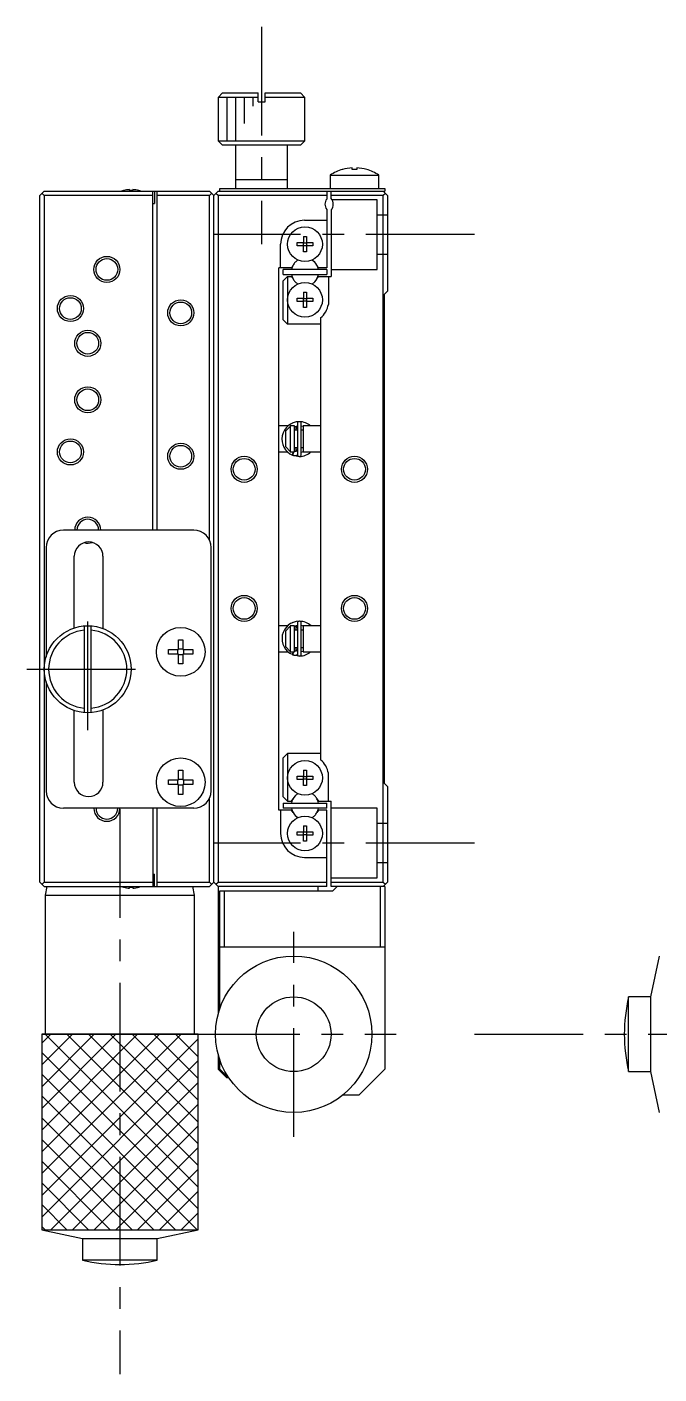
# Model space of a CAD drawing. Extents: x -54 to 403, y -3 to 289.
# Drawn here: x 184.3 to 257, y 76.9 to 231.9 of the extents above; entities that cross this region are included whole.
import ezdxf

# ---------------------------------------------------------------- set-up
doc = ezdxf.new("R2010")
doc.units = 0
doc.header["$LTSCALE"] = 10
doc.linetypes.add('CENTER', pattern=[2, 1.25, -0.25, 0.25, -0.25])
doc.linetypes.add('DASHED', pattern=[3.5, 2, -1.5])
doc.layers.get('0').update_dxf_attribs({"linetype": 'CONTINUOUS'})
doc.layers.add('CENTER', color=1, linetype='CENTER')

msp = doc.modelspace()

# ---------------------------------------------------------------- linework, layer by layer
at = {"color": 7, "linetype": 'CONTINUOUS'}
for p, q in [((206.791369, 224.260165), (206.291369, 223.760165)), ((210.891369, 223.760165), (206.291369, 223.760165)), ((206.291369, 223.760165), (206.291369, 218.760165)), ((206.791369, 224.260165), (210.891369, 224.260165)), ((210.891369, 223.260165), (210.891369, 224.260165)), ((210.891369, 223.260165), (211.691369, 223.260165)), ((211.691369, 224.260165), (215.791369, 224.260165)), ((211.691369, 223.260165), (211.691369, 224.260165)), ((216.291369, 223.760165), (211.691369, 223.760165)), ((216.291369, 223.760165), (215.791369, 224.260165)), ((216.291369, 218.760165), (216.291369, 223.760165)), ((206.291369, 218.760165), (216.291369, 218.760165)), ((206.291369, 218.760165), (206.791369, 218.260165)), ((215.791369, 218.260165), (216.291369, 218.760165)), ((215.791369, 218.260165), (206.791369, 218.260165)), ((208.291369, 218.260165), (208.291369, 213.260165)), ((214.291369, 213.260165), (214.291369, 218.260165)), ((220.59223, 215.453369), (220.589222, 215.459538)), ((221.731369, 215.453369), (221.731369, 215.646626)), ((222.251369, 215.453369), (221.731369, 215.453369)), ((222.251369, 215.646626), (222.251369, 215.453369)), ((223.393517, 215.459538), (223.390508, 215.453369)), ((214.291369, 214.260165), (208.291369, 214.260165)), ((219.191369, 214.802628), (224.791369, 214.802628)), ((219.191369, 214.802628), (219.191369, 213.260165)), ((224.791369, 213.260165), (224.791369, 214.802628)), ((185.791369, 212.460165), (186.291369, 212.960165)), ((185.791369, 133.460165), (185.791369, 212.460165)), ((186.291369, 212.460165), (186.041369, 212.710165)), ((186.291369, 212.960165), (205.291369, 212.960165)), ((198.791369, 212.460165), (186.291369, 212.460165)), ((186.291369, 212.460165), (186.291369, 133.460165)), ((195.405008, 213.029686), (195.402753, 213.034309)), ((196.111369, 213.029686), (196.111369, 213.150023)), ((196.471369, 213.029686), (196.111369, 213.029686)), ((196.471369, 213.150023), (196.471369, 213.029686)), ((197.179985, 213.034309), (197.177731, 213.029686)), ((198.791369, 173.960165), (198.791369, 212.960165)), ((198.991369, 212.960165), (198.991369, 211.560165)), ((199.291369, 173.960165), (199.291369, 212.960165)), ((205.291369, 212.460165), (199.291369, 212.460165)), ((205.291369, 212.960165), (205.791369, 212.460165)), ((205.291369, 212.460165), (205.541369, 212.710165)), ((205.291369, 172.831944), (205.291369, 212.460165)), ((206.291369, 212.960165), (205.791369, 212.460165)), ((205.791369, 133.460165), (205.791369, 212.460165)), ((206.291369, 212.460165), (206.041369, 212.710165)), ((206.291369, 212.960165), (225.491369, 212.960165)), ((218.791369, 212.460165), (206.291369, 212.460165)), ((206.291369, 212.460165), (206.291369, 133.460165)), ((206.491369, 212.960165), (206.491369, 213.260165)), ((206.491369, 213.260165), (225.491369, 213.260165)), ((218.791369, 212.960165), (218.791369, 212.060165)), ((219.291369, 212.121602), (219.291369, 212.960165)), ((225.291369, 212.460165), (219.291369, 212.460165)), ((225.791369, 212.460165), (225.291369, 212.960165)), ((225.541369, 212.710165), (225.291369, 212.460165)), ((225.291369, 133.460165), (225.291369, 212.460165)), ((225.491369, 213.260165), (225.491369, 212.960165)), ((225.791369, 212.460165), (225.791369, 201.460165)), ((198.791369, 211.560165), (198.991369, 211.560165)), ((218.791369, 210.860165), (218.791369, 204.160165)), ((216.241369, 209.610165), (218.791369, 209.610165)), ((219.291369, 210.798727), (219.291369, 203.160165)), ((216.111369, 207.746526), (216.471369, 207.746526)), ((216.111369, 207.746526), (216.111369, 207.040165)), ((216.471369, 207.746526), (216.471369, 207.040165)), ((213.491369, 204.160165), (213.491369, 206.860165)), ((215.405008, 206.680165), (215.405008, 207.040165)), ((215.405008, 207.040165), (216.111369, 207.040165)), ((216.111369, 206.680165), (215.405008, 206.680165)), ((216.121741, 207.029792), (216.111369, 207.040165)), ((216.121741, 206.690537), (216.111369, 206.680165)), ((216.111369, 205.973803), (216.111369, 206.680165)), ((216.121741, 207.029792), (216.460997, 207.029792)), ((216.121741, 206.690537), (216.121741, 207.029792)), ((216.460997, 206.690537), (216.121741, 206.690537)), ((216.460997, 207.029792), (216.471369, 207.040165)), ((216.460997, 207.029792), (216.460997, 206.690537)), ((216.460997, 206.690537), (216.471369, 206.680165)), ((216.471369, 207.040165), (217.177731, 207.040165)), ((216.471369, 206.680165), (216.471369, 205.973803)), ((217.177731, 206.680165), (216.471369, 206.680165)), ((217.177731, 207.040165), (217.177731, 206.680165)), ((216.471369, 205.973803), (216.111369, 205.973803)), ((213.291369, 141.760165), (213.291369, 204.160165)), ((214.746957, 204.160165), (213.291369, 204.160165)), ((213.791369, 203.360165), (213.791369, 203.960165)), ((218.791369, 203.960165), (213.791369, 203.960165)), ((213.791369, 203.360163), (218.791369, 203.360163)), ((213.791369, 202.660165), (214.291369, 203.160165)), ((214.291369, 203.160165), (214.746957, 203.160165)), ((214.291369, 203.160165), (214.291369, 197.660165)), ((214.916554, 204.453915), (214.746957, 204.160165)), ((214.746957, 203.160165), (214.916554, 202.866415)), ((217.835781, 204.160165), (217.666185, 204.453915)), ((217.666185, 202.866415), (217.835781, 203.160165)), ((218.791369, 204.160165), (217.835781, 204.160165)), ((217.835781, 203.160165), (219.291369, 203.160165)), ((218.791369, 203.960165), (218.791369, 203.360165)), ((218.991369, 203.160165), (218.991369, 199.938149)), ((213.791369, 198.160165), (213.791369, 202.660165)), ((215.405008, 200.280165), (215.405008, 200.640165)), ((215.405008, 200.640165), (216.111369, 200.640165)), ((216.111369, 200.280165), (215.405008, 200.280165)), ((216.111369, 201.346526), (216.471369, 201.346526)), ((216.111369, 201.346526), (216.111369, 200.640165)), ((216.121741, 200.629792), (216.111369, 200.640165)), ((216.121741, 200.290537), (216.111369, 200.280165)), ((216.111369, 199.573803), (216.111369, 200.280165)), ((216.121741, 200.629792), (216.460997, 200.629792)), ((216.121741, 200.290537), (216.121741, 200.629792)), ((216.460997, 200.290537), (216.121741, 200.290537)), ((216.460997, 200.629792), (216.471369, 200.640165)), ((216.460997, 200.629792), (216.460997, 200.290537)), ((216.460997, 200.290537), (216.471369, 200.280165)), ((216.471369, 201.346526), (216.471369, 200.640165)), ((216.471369, 200.640165), (217.177731, 200.640165)), ((216.471369, 200.280165), (216.471369, 199.573803)), ((217.177731, 200.280165), (216.471369, 200.280165)), ((217.177731, 200.640165), (217.177731, 200.280165)), ((225.441369, 201.110165), (225.791369, 201.460165)), ((225.441369, 144.810165), (225.441369, 201.110165)), ((216.471369, 199.573803), (216.111369, 199.573803)), ((214.291369, 197.660165), (213.791369, 198.160165)), ((218.091369, 197.660165), (214.291369, 197.660165)), ((218.091369, 198.381102), (218.091369, 147.539227)), ((214.86537, 186.286032), (214.835112, 186.273079)), ((214.859733, 186.282793), (214.856231, 186.282183)), ((214.92064, 186.307594), (214.864897, 186.286959)), ((215.411635, 186.216852), (215.411635, 182.666852)), ((215.861635, 182.666852), (215.861635, 186.216852)), ((214.336571, 185.960165), (213.291369, 185.960165)), ((214.091369, 185.37668), (214.591369, 185.905848)), ((214.091369, 183.543649), (214.091369, 185.37668)), ((215.091369, 185.960165), (214.591369, 185.960165)), ((214.591369, 185.960165), (214.591369, 182.960165)), ((215.091283, 185.893508), (215.411618, 185.97647)), ((215.091368, 185.8877), (215.104387, 185.889849)), ((215.091369, 182.960165), (215.091369, 185.960165)), ((215.411635, 185.460165), (215.091369, 185.460165)), ((215.104387, 185.889849), (215.117925, 185.891388)), ((215.117925, 185.891388), (215.131529, 185.89223)), ((215.131529, 185.89223), (215.145162, 185.892373)), ((215.145162, 185.892373), (215.158786, 185.891816)), ((215.158786, 185.891816), (215.172366, 185.890561)), ((215.172366, 185.890561), (215.185864, 185.888611)), ((215.185864, 185.888611), (215.199244, 185.885972)), ((215.199244, 185.885972), (215.21247, 185.882652)), ((215.21247, 185.882652), (215.225507, 185.878661)), ((215.225507, 185.878661), (215.23832, 185.874012)), ((215.23832, 185.874012), (215.250877, 185.868718)), ((215.250877, 185.868718), (215.263144, 185.862795)), ((215.263144, 185.862795), (215.27509, 185.856261)), ((215.27509, 185.856261), (215.286687, 185.849135)), ((215.286687, 185.849135), (215.297904, 185.841438)), ((215.291369, 185.460165), (215.291369, 185.846397)), ((215.297904, 185.841438), (215.308716, 185.83319)), ((215.308716, 185.83319), (215.319096, 185.824416)), ((215.319096, 185.824416), (215.32902, 185.81514)), ((215.32902, 185.81514), (215.338465, 185.805386)), ((215.338465, 185.805386), (215.34741, 185.795181)), ((215.34741, 185.795181), (215.355835, 185.784551)), ((215.355835, 185.784551), (215.363722, 185.773524)), ((215.363722, 185.773524), (215.371054, 185.762127)), ((215.371054, 185.762127), (215.377815, 185.750391)), ((215.377815, 185.750391), (215.383991, 185.738343)), ((215.383991, 185.738343), (215.389569, 185.726012)), ((215.389569, 185.726012), (215.394539, 185.71343)), ((215.394539, 185.71343), (215.39889, 185.700626)), ((215.39889, 185.700626), (215.402613, 185.687631)), ((215.402613, 185.687631), (215.405702, 185.674474)), ((215.405702, 185.674474), (215.40815, 185.661187)), ((215.40815, 185.661187), (215.409953, 185.647801)), ((215.409953, 185.647801), (215.411107, 185.634347)), ((215.411107, 185.634347), (215.411611, 185.620855)), ((215.411611, 185.620855), (215.411635, 185.6173)), ((216.091369, 185.460165), (215.861635, 185.460165)), ((215.861689, 185.976144), (216.091462, 185.924561)), ((216.091369, 185.960165), (216.091369, 182.960165)), ((218.091369, 185.960165), (216.091369, 185.960165)), ((213.291369, 182.960165), (214.295051, 182.960165)), ((214.591369, 183.014481), (214.091369, 183.543649)), ((214.591369, 182.960165), (215.091369, 182.960165)), ((214.932321, 182.858106), (214.984464, 182.960192)), ((214.968524, 182.910767), (214.961568, 182.896623)), ((214.975378, 182.924271), (214.968524, 182.910767)), ((214.982091, 182.937056), (214.975378, 182.924271)), ((214.988621, 182.949045), (214.982091, 182.937056)), ((214.994929, 182.960165), (214.988621, 182.949045)), ((215.096312, 182.995109), (215.091355, 182.996006)), ((215.091369, 183.460165), (215.411635, 183.460165)), ((215.109809, 182.993154), (215.096312, 182.995109)), ((215.123387, 182.991894), (215.109809, 182.993154)), ((215.137009, 182.991332), (215.123387, 182.991894)), ((215.150638, 182.99147), (215.137009, 182.991332)), ((215.164238, 182.992307), (215.150638, 182.99147)), ((215.177771, 182.993839), (215.164238, 182.992307)), ((215.191203, 182.996061), (215.177771, 182.993839)), ((215.204497, 182.998964), (215.191203, 182.996061)), ((215.217618, 183.002541), (215.204497, 182.998964)), ((215.230533, 183.006778), (215.217618, 183.002541)), ((215.243209, 183.011664), (215.230533, 183.006778)), ((215.255613, 183.017182), (215.243209, 183.011664)), ((215.267715, 183.023316), (215.255613, 183.017182)), ((215.279486, 183.030049), (215.267715, 183.023316)), ((215.290897, 183.03736), (215.279486, 183.030049)), ((215.301921, 183.04523), (215.290897, 183.03736)), ((215.291369, 183.037441), (215.291369, 183.460165)), ((215.312532, 183.053636), (215.301921, 183.04523)), ((215.322706, 183.062556), (215.312532, 183.053636)), ((215.332421, 183.071965), (215.322706, 183.062556)), ((215.341654, 183.08184), (215.332421, 183.071965)), ((215.350384, 183.092154), (215.341654, 183.08184)), ((215.358594, 183.102881), (215.350384, 183.092154)), ((215.366266, 183.113996), (215.358594, 183.102881)), ((215.373382, 183.125469), (215.366266, 183.113996)), ((215.379928, 183.137275), (215.373382, 183.125469)), ((215.38589, 183.149383), (215.379928, 183.137275)), ((215.391256, 183.161765), (215.38589, 183.149383)), ((215.396014, 183.174392), (215.391256, 183.161765)), ((215.400155, 183.187234), (215.396014, 183.174392)), ((215.40367, 183.200262), (215.400155, 183.187234)), ((215.406551, 183.213444), (215.40367, 183.200262)), ((215.408792, 183.226752), (215.406551, 183.213444)), ((215.410388, 183.240153), (215.408792, 183.226752)), ((215.411337, 183.253618), (215.410388, 183.240153)), ((215.411635, 183.266404), (215.411337, 183.253618)), ((215.861635, 183.460165), (216.091369, 183.460165)), ((216.091615, 182.959334), (215.861687, 182.907247)), ((216.091369, 182.960165), (218.091369, 182.960165)), ((214.822775, 182.616071), (214.862423, 182.598915)), ((214.856002, 182.601549), (214.932321, 182.858106)), ((214.861038, 182.613137), (214.860941, 182.607393)), ((214.860941, 182.607393), (214.861389, 182.60283)), ((214.861679, 182.620029), (214.861038, 182.613137)), ((214.861389, 182.60283), (214.864045, 182.597242)), ((214.86286, 182.628027), (214.861679, 182.620029)), ((214.864574, 182.637083), (214.86286, 182.628027)), ((214.864045, 182.597242), (214.864897, 182.596745)), ((214.866811, 182.647143), (214.864574, 182.637083)), ((214.864897, 182.596745), (214.896484, 182.584408)), ((214.869558, 182.658147), (214.866811, 182.647143)), ((214.872797, 182.670028), (214.869558, 182.658147)), ((214.876511, 182.682715), (214.872797, 182.670028)), ((214.880675, 182.696132), (214.876511, 182.682715)), ((214.885265, 182.710199), (214.880675, 182.696132)), ((214.890254, 182.724831), (214.885265, 182.710199)), ((214.895612, 182.73994), (214.890254, 182.724831)), ((214.901307, 182.755435), (214.895612, 182.73994)), ((214.896484, 182.584408), (214.930416, 182.573022)), ((214.907304, 182.771224), (214.901307, 182.755435)), ((214.913567, 182.787211), (214.907304, 182.771224)), ((214.920059, 182.803301), (214.913567, 182.787211)), ((214.916731, 182.577068), (215.607978, 182.443319)), ((214.926741, 182.819398), (214.920059, 182.803301)), ((214.933572, 182.835404), (214.926741, 182.819398)), ((214.930416, 182.573022), (214.964865, 182.563347)), ((214.940513, 182.851224), (214.933572, 182.835404)), ((214.94752, 182.866762), (214.940513, 182.851224)), ((214.954552, 182.881925), (214.94752, 182.866762)), ((214.961568, 182.896623), (214.954552, 182.881925)), ((214.964865, 182.563347), (214.999744, 182.555406)), ((214.999744, 182.555406), (215.034969, 182.549219)), ((215.034969, 182.549219), (215.070452, 182.544799)), ((215.070452, 182.544799), (215.106107, 182.542158)), ((215.106107, 182.542158), (215.141846, 182.541301)), ((215.141846, 182.541301), (215.177583, 182.542229)), ((215.177583, 182.542229), (215.21323, 182.544941)), ((215.21323, 182.544941), (215.248701, 182.54943)), ((215.248701, 182.54943), (215.283907, 182.555686)), ((215.283907, 182.555686), (215.318764, 182.563691)), ((215.318764, 182.563691), (215.353187, 182.573429)), ((215.353187, 182.573429), (215.38709, 182.584875)), ((215.38709, 182.584875), (215.420391, 182.598002)), ((215.420391, 182.598002), (215.422222, 182.59878)), ((203.491369, 173.960165), (188.491369, 173.960165)), ((186.491369, 171.960165), (186.491369, 159.360165)), ((189.741369, 162.713847), (189.741369, 170.960165)), ((193.041369, 170.960165), (193.041369, 162.643913)), ((205.491369, 143.960165), (205.491369, 171.960165)), ((190.891369, 162.944139), (190.891369, 152.97619)), ((191.691369, 152.97619), (191.691369, 162.944139)), ((214.303118, 162.960165), (213.291369, 162.960165)), ((214.091369, 162.37668), (214.591369, 162.905848)), ((215.091369, 162.960165), (214.591369, 162.960165)), ((214.591369, 162.960165), (214.591369, 159.960165)), ((214.874598, 163.323716), (214.836367, 163.307249)), ((214.868961, 163.320476), (214.86546, 163.319867)), ((214.929869, 163.345278), (214.874126, 163.324643)), ((215.091339, 162.92771), (215.420846, 163.014154)), ((215.091353, 162.923451), (215.100179, 162.925304)), ((215.091369, 159.960165), (215.091369, 162.960165)), ((215.100179, 162.925304), (215.113616, 162.927533)), ((215.113616, 162.927533), (215.127154, 162.929071)), ((215.127154, 162.929071), (215.140758, 162.929913)), ((215.140758, 162.929913), (215.15439, 162.930057)), ((215.15439, 162.930057), (215.168015, 162.9295)), ((215.168015, 162.9295), (215.181595, 162.928244)), ((215.181595, 162.928244), (215.195093, 162.926294)), ((215.195093, 162.926294), (215.208473, 162.923655)), ((215.208473, 162.923655), (215.221699, 162.920335)), ((215.221699, 162.920335), (215.234736, 162.916345)), ((215.234736, 162.916345), (215.247549, 162.911695)), ((215.247549, 162.911695), (215.260105, 162.906402)), ((215.260105, 162.906402), (215.272372, 162.900479)), ((215.272372, 162.900479), (215.284319, 162.893945)), ((215.284319, 162.893945), (215.295915, 162.886819)), ((215.291369, 162.460165), (215.291369, 162.889833)), ((215.295915, 162.886819), (215.307133, 162.879121)), ((215.307133, 162.879121), (215.317944, 162.870874)), ((215.317944, 162.870874), (215.328324, 162.8621)), ((215.328324, 162.8621), (215.338248, 162.852824)), ((215.338248, 162.852824), (215.347693, 162.84307)), ((215.347693, 162.84307), (215.356639, 162.832864)), ((215.356639, 162.832864), (215.365064, 162.822234)), ((215.365064, 162.822234), (215.372951, 162.811207)), ((215.372951, 162.811207), (215.380282, 162.799811)), ((215.380282, 162.799811), (215.387043, 162.788074)), ((215.387043, 162.788074), (215.393219, 162.776026)), ((215.393219, 162.776026), (215.398798, 162.763696)), ((215.398798, 162.763696), (215.403768, 162.751114)), ((215.403768, 162.751114), (215.408118, 162.73831)), ((215.420864, 163.254535), (215.420864, 159.704535)), ((215.870864, 159.704535), (215.870864, 163.254535)), ((215.870918, 163.013828), (216.091538, 162.965008)), ((216.091369, 162.960165), (216.091369, 159.960165)), ((218.091369, 162.960165), (216.091369, 162.960165)), ((216.091538, 162.965008), (216.106692, 162.960398)), ((201.731369, 161.359304), (202.251369, 161.359304)), ((201.731369, 160.220165), (201.731369, 161.359304)), ((202.251369, 161.359304), (202.251369, 160.220165)), ((214.091369, 160.543649), (214.091369, 162.37668)), ((215.420864, 162.460165), (215.091369, 162.460165)), ((215.408118, 162.73831), (215.411842, 162.725314)), ((215.411842, 162.725314), (215.414931, 162.712157)), ((215.414931, 162.712157), (215.417379, 162.698871)), ((215.417379, 162.698871), (215.419182, 162.685485)), ((215.419182, 162.685485), (215.420336, 162.67203)), ((215.420336, 162.67203), (215.420839, 162.658539)), ((215.420839, 162.658539), (215.420864, 162.654984)), ((216.091369, 162.460165), (215.870864, 162.460165)), ((200.59223, 160.220165), (201.731369, 160.220165)), ((200.59223, 159.700165), (200.59223, 160.220165)), ((201.731369, 159.700165), (200.59223, 159.700165)), ((201.661928, 159.700165), (201.661928, 160.220165)), ((201.731369, 160.289606), (202.251369, 160.289606)), ((201.731369, 158.561025), (201.731369, 159.700165)), ((202.251369, 160.220165), (203.390508, 160.220165)), ((202.251369, 159.700165), (202.251369, 158.561025)), ((203.390508, 159.700165), (202.251369, 159.700165)), ((202.320811, 160.220165), (202.320811, 159.700165)), ((203.390508, 160.220165), (203.390508, 159.700165)), ((213.291369, 159.960165), (214.347038, 159.960165)), ((214.591369, 160.014481), (214.091369, 160.543649)), ((214.591369, 159.960165), (215.091369, 159.960165)), ((214.831797, 159.653259), (214.885221, 159.630963)), ((214.865231, 159.639233), (214.94155, 159.89579)), ((214.870276, 159.650977), (214.870172, 159.645007)), ((214.870966, 159.658184), (214.870276, 159.650977)), ((214.872238, 159.666579), (214.870966, 159.658184)), ((214.874083, 159.676109), (214.872238, 159.666579)), ((214.87649, 159.686712), (214.874083, 159.676109)), ((214.879444, 159.69832), (214.87649, 159.686712)), ((214.882924, 159.710858), (214.879444, 159.69832)), ((214.886909, 159.724244), (214.882924, 159.710858)), ((214.891373, 159.738392), (214.886909, 159.724244)), ((214.896286, 159.75321), (214.891373, 159.738392)), ((214.901618, 159.768603), (214.896286, 159.75321)), ((214.907333, 159.78447), (214.901618, 159.768603)), ((214.913395, 159.80071), (214.907333, 159.78447)), ((214.919764, 159.817217), (214.913395, 159.80071)), ((214.926399, 159.833884), (214.919764, 159.817217)), ((214.933258, 159.850604), (214.926399, 159.833884)), ((214.940296, 159.867269), (214.933258, 159.850604)), ((214.947467, 159.88377), (214.940296, 159.867269)), ((214.94155, 159.89579), (214.972724, 159.960174)), ((214.954724, 159.900001), (214.947467, 159.88377)), ((214.962022, 159.915857), (214.954724, 159.900001)), ((214.969313, 159.931235), (214.962022, 159.915857)), ((214.97655, 159.946036), (214.969313, 159.931235)), ((214.983685, 159.960165), (214.97655, 159.946036)), ((215.092161, 160.035438), (215.091365, 160.035618)), ((215.091369, 160.460165), (215.420864, 160.460165)), ((215.105541, 160.032793), (215.092161, 160.035438)), ((215.119037, 160.030837), (215.105541, 160.032793)), ((215.132615, 160.029577), (215.119037, 160.030837)), ((215.146237, 160.029016), (215.132615, 160.029577)), ((215.159866, 160.029154), (215.146237, 160.029016)), ((215.173466, 160.029991), (215.159866, 160.029154)), ((215.187, 160.031523), (215.173466, 160.029991)), ((215.200431, 160.033744), (215.187, 160.031523)), ((215.213725, 160.036648), (215.200431, 160.033744)), ((215.226847, 160.040224), (215.213725, 160.036648)), ((215.239762, 160.044462), (215.226847, 160.040224)), ((215.252437, 160.049347), (215.239762, 160.044462)), ((215.264842, 160.054865), (215.252437, 160.049347)), ((215.276944, 160.061), (215.264842, 160.054865)), ((215.288715, 160.067732), (215.276944, 160.061)), ((215.300125, 160.075044), (215.288715, 160.067732)), ((215.291369, 160.069019), (215.291369, 160.460165)), ((215.311149, 160.082914), (215.300125, 160.075044)), ((215.321761, 160.09132), (215.311149, 160.082914)), ((215.331935, 160.100239), (215.321761, 160.09132)), ((215.341649, 160.109649), (215.331935, 160.100239)), ((215.350882, 160.119523), (215.341649, 160.109649)), ((215.359613, 160.129837), (215.350882, 160.119523)), ((215.367823, 160.140565), (215.359613, 160.129837)), ((215.375494, 160.151679), (215.367823, 160.140565)), ((215.38261, 160.163153), (215.375494, 160.151679)), ((215.389157, 160.174958), (215.38261, 160.163153)), ((215.395119, 160.187066), (215.389157, 160.174958)), ((215.400485, 160.199448), (215.395119, 160.187066)), ((215.405243, 160.212075), (215.400485, 160.199448)), ((215.409384, 160.224918), (215.405243, 160.212075)), ((215.412898, 160.237945), (215.409384, 160.224918)), ((215.415779, 160.251128), (215.412898, 160.237945)), ((215.41802, 160.264435), (215.415779, 160.251128)), ((215.419617, 160.277837), (215.41802, 160.264435)), ((215.420565, 160.291301), (215.419617, 160.277837)), ((215.420864, 160.304087), (215.420565, 160.291301)), ((215.870864, 160.460165), (216.091369, 160.460165)), ((216.091421, 159.994149), (215.870916, 159.94493)), ((216.091369, 159.960165), (218.091369, 159.960165)), ((202.251369, 159.630723), (201.731369, 159.630723)), ((202.251369, 158.561025), (201.731369, 158.561025)), ((214.870172, 159.645007), (214.870655, 159.640311)), ((214.870655, 159.640311), (214.873273, 159.634925)), ((214.873273, 159.634925), (214.874126, 159.634428)), ((214.874126, 159.634428), (214.905713, 159.622091)), ((214.905713, 159.622091), (214.939645, 159.610705)), ((214.92596, 159.614752), (215.617207, 159.481003)), ((214.939645, 159.610705), (214.974093, 159.60103)), ((214.974093, 159.60103), (215.008973, 159.59309)), ((215.008973, 159.59309), (215.044197, 159.586903)), ((215.044197, 159.586903), (215.07968, 159.582483)), ((215.07968, 159.582483), (215.115335, 159.579841)), ((215.115335, 159.579841), (215.151075, 159.578984)), ((215.151075, 159.578984), (215.186812, 159.579913)), ((215.186812, 159.579913), (215.222459, 159.582625)), ((215.222459, 159.582625), (215.257929, 159.587114)), ((215.257929, 159.587114), (215.293136, 159.593369)), ((215.293136, 159.593369), (215.327993, 159.601375)), ((215.327993, 159.601375), (215.362415, 159.611113)), ((215.362415, 159.611113), (215.396318, 159.622559)), ((215.396318, 159.622559), (215.429619, 159.635685)), ((215.429619, 159.635685), (215.431451, 159.636463)), ((186.491369, 156.560165), (186.491369, 143.960165)), ((189.741369, 144.960165), (189.741369, 153.206482)), ((193.041369, 153.276416), (193.041369, 144.960165)), ((213.791369, 147.760165), (214.291369, 148.260165)), ((213.791369, 143.260165), (213.791369, 147.760165)), ((218.091369, 148.260165), (214.291369, 148.260165)), ((214.291369, 148.260165), (214.291369, 142.760165)), ((201.731369, 146.359304), (202.251369, 146.359304)), ((201.731369, 145.220165), (201.731369, 146.359304)), ((202.251369, 146.359304), (202.251369, 145.220165)), ((216.111369, 146.346526), (216.471369, 146.346526)), ((216.111369, 146.346526), (216.111369, 145.640165)), ((216.471369, 146.346526), (216.471369, 145.640165)), ((218.991369, 142.760165), (218.991369, 145.98218)), ((200.59223, 145.220165), (201.731369, 145.220165)), ((200.59223, 144.700165), (200.59223, 145.220165)), ((201.731369, 144.700165), (200.59223, 144.700165)), ((201.661928, 144.700165), (201.661928, 145.220165)), ((201.731369, 145.289606), (202.251369, 145.289606)), ((201.731369, 143.561025), (201.731369, 144.700165)), ((202.251369, 144.630723), (201.731369, 144.630723)), ((202.251369, 145.220165), (203.390508, 145.220165)), ((202.251369, 144.700165), (202.251369, 143.561025)), ((203.390508, 144.700165), (202.251369, 144.700165)), ((202.320811, 145.220165), (202.320811, 144.700165)), ((203.390508, 145.220165), (203.390508, 144.700165)), ((215.405008, 145.280165), (215.405008, 145.640165)), ((215.405008, 145.640165), (216.111369, 145.640165)), ((216.111369, 145.280165), (215.405008, 145.280165)), ((216.121741, 145.629792), (216.111369, 145.640165)), ((216.121741, 145.290537), (216.111369, 145.280165)), ((216.111369, 144.573803), (216.111369, 145.280165)), ((216.471369, 144.573803), (216.111369, 144.573803)), ((216.121741, 145.629792), (216.460997, 145.629792)), ((216.121741, 145.290537), (216.121741, 145.629792)), ((216.460997, 145.290537), (216.121741, 145.290537)), ((216.460997, 145.629792), (216.471369, 145.640165)), ((216.460997, 145.629792), (216.460997, 145.290537)), ((216.460997, 145.290537), (216.471369, 145.280165)), ((216.471369, 145.640165), (217.177731, 145.640165)), ((216.471369, 145.280165), (216.471369, 144.573803)), ((217.177731, 145.280165), (216.471369, 145.280165)), ((217.177731, 145.640165), (217.177731, 145.280165)), ((225.791369, 144.460165), (225.441369, 144.810165)), ((225.791369, 144.460165), (225.791369, 133.460165)), ((202.251369, 143.561025), (201.731369, 143.561025)), ((205.291369, 133.460165), (205.291369, 143.088385)), ((214.291369, 142.760165), (213.791369, 143.260165)), ((214.291369, 142.760165), (214.746957, 142.760165)), ((214.746957, 142.760165), (214.916554, 143.053915)), ((217.666185, 143.053915), (217.835781, 142.760165)), ((217.835781, 142.760165), (219.291369, 142.760165)), ((219.291369, 132.960165), (219.291369, 142.760165)), ((203.491369, 141.960165), (188.491369, 141.960165)), ((198.791369, 141.960165), (198.791369, 132.960165)), ((199.291369, 132.960165), (199.291369, 141.960165)), ((214.746957, 141.760165), (213.291369, 141.760165)), ((213.491369, 141.760165), (213.491369, 139.060165)), ((213.791369, 142.560167), (218.791369, 142.560167)), ((213.791369, 142.560165), (213.791369, 141.960165)), ((218.791369, 141.960165), (213.791369, 141.960165)), ((214.916554, 141.466415), (214.746957, 141.760165)), ((217.835781, 141.760165), (217.666185, 141.466415)), ((218.791369, 141.760165), (217.835781, 141.760165)), ((218.791369, 141.960165), (218.791369, 142.560165)), ((218.791369, 132.960165), (218.791369, 141.760165)), ((216.111369, 139.946526), (216.471369, 139.946526)), ((216.111369, 139.946526), (216.111369, 139.240165)), ((216.471369, 139.946526), (216.471369, 139.240165)), ((215.405008, 138.880165), (215.405008, 139.240165)), ((215.405008, 139.240165), (216.111369, 139.240165)), ((216.111369, 138.880165), (215.405008, 138.880165)), ((216.121741, 139.229792), (216.111369, 139.240165)), ((216.121741, 138.890537), (216.111369, 138.880165)), ((216.111369, 138.173803), (216.111369, 138.880165)), ((216.471369, 138.173803), (216.111369, 138.173803)), ((216.121741, 139.229792), (216.460997, 139.229792)), ((216.121741, 138.890537), (216.121741, 139.229792)), ((216.460997, 138.890537), (216.121741, 138.890537)), ((216.460997, 139.229792), (216.471369, 139.240165)), ((216.460997, 139.229792), (216.460997, 138.890537)), ((216.460997, 138.890537), (216.471369, 138.880165)), ((216.471369, 139.240165), (217.177731, 139.240165)), ((216.471369, 138.880165), (216.471369, 138.173803)), ((217.177731, 138.880165), (216.471369, 138.880165)), ((217.177731, 139.240165), (217.177731, 138.880165)), ((216.241369, 136.310165), (218.791369, 136.310165)), ((186.291369, 132.960165), (185.791369, 133.460165)), ((186.041369, 133.210165), (186.291369, 133.460165)), ((186.291369, 133.460165), (198.791369, 133.460165)), ((198.791369, 134.360165), (198.991369, 134.360165)), ((198.991369, 132.960165), (198.991369, 134.360165)), ((199.291369, 133.460165), (205.291369, 133.460165)), ((205.541369, 133.210165), (205.291369, 133.460165)), ((205.791369, 133.460165), (205.291369, 132.960165)), ((206.291369, 132.960165), (205.791369, 133.460165)), ((206.041369, 133.210165), (206.291369, 133.460165)), ((206.291369, 133.460165), (218.791369, 133.460165)), ((219.291369, 133.460165), (225.291369, 133.460165)), ((225.291369, 133.460165), (225.541369, 133.210165)), ((225.291369, 132.960165), (225.791369, 133.460165)), ((186.291369, 132.960165), (205.291369, 132.960165)), ((186.591369, 132.960165), (186.391369, 131.960165)), ((186.391369, 131.960165), (186.391369, 115.960165)), ((186.391369, 131.960165), (203.591369, 131.960165)), ((195.402753, 132.88602), (195.405008, 132.890643)), ((196.111369, 132.890643), (196.471369, 132.890643)), ((196.111369, 132.770306), (196.111369, 132.890643)), ((196.471369, 132.890643), (196.471369, 132.770306)), ((197.177731, 132.890643), (197.179985, 132.88602)), ((203.591369, 131.960165), (203.391369, 132.960165)), ((203.591369, 115.960165), (203.591369, 131.960165)), ((206.291369, 132.960165), (206.291369, 118.264508)), ((218.791369, 132.960165), (206.291369, 132.960165)), ((206.491369, 118.918204), (206.491369, 132.460165)), ((206.491369, 132.460165), (219.491369, 132.460165)), ((206.991369, 132.460165), (206.991369, 125.960165)), ((217.791369, 132.460165), (217.791369, 132.960165)), ((225.491369, 132.960165), (219.291369, 132.960165)), ((219.991369, 132.960165), (219.491369, 132.460165)), ((224.991369, 125.960165), (224.991369, 132.960165)), ((225.491369, 132.960165), (225.491369, 111.960165)), ((225.491369, 125.960165), (206.491369, 125.960165)), ((257.04156, 124.960165), (256.04156, 120.260165)), ((253.54156, 111.660165), (253.54156, 120.260165)), ((256.04156, 120.260165), (253.54156, 120.260165)), ((256.04156, 120.260165), (256.04156, 111.660165)), ((185.991369, 115.960165), (203.991369, 115.960165)), ((203.991369, 115.960165), (185.991369, 115.960165)), ((185.991369, 115.960165), (185.991369, 93.460165)), ((203.991369, 93.460165), (203.991369, 115.960165)), ((206.291369, 113.655821), (206.291369, 111.960165)), ((206.291369, 111.960165), (207.291369, 110.960165)), ((206.491369, 111.960165), (206.491369, 113.002125)), ((206.491369, 111.960165), (207.542411, 110.909122)), ((222.491369, 108.960165), (225.491369, 111.960165)), ((253.54156, 111.660165), (256.04156, 111.660165)), ((256.04156, 111.660165), (257.04156, 106.960165)), ((207.491369, 110.960165), (207.291369, 110.960165)), ((222.491369, 108.960165), (220.648224, 108.960165)), ((185.991369, 93.460165), (194.991369, 93.460165)), ((185.991369, 93.460165), (190.691369, 92.460165)), ((185.991369, 93.460165), (203.991369, 93.460165)), ((199.291369, 92.460165), (203.991369, 93.460165)), ((190.691369, 92.460165), (190.691369, 89.960165)), ((190.691369, 92.460165), (199.291369, 92.460165)), ((199.291369, 89.960165), (199.291369, 92.460165)), ((199.291369, 89.960165), (190.691369, 89.960165))]:
    msp.add_line(p, q, dxfattribs=at)
at = {"color": 3, "linetype": 'CONTINUOUS'}
for p, q in [((207.291369, 223.760165), (207.291369, 218.760165)), ((208.291369, 223.760165), (208.291369, 218.760165)), ((209.291369, 223.760165), (209.291369, 220.760165)), ((210.291369, 223.760165), (210.291369, 222.760165)), ((185.991369, 114.922574), (187.02896, 115.960165)), ((185.991369, 112.422574), (189.52896, 115.960165)), ((185.991369, 109.922574), (192.02896, 115.960165)), ((185.991369, 107.422574), (194.52896, 115.960165)), ((185.991369, 104.922574), (197.02896, 115.960165)), ((185.991369, 102.422574), (199.52896, 115.960165)), ((185.991369, 99.922574), (202.02896, 115.960165)), ((185.991369, 97.422574), (203.991369, 115.422574)), ((186.388302, 115.960165), (203.991369, 98.357097)), ((188.888302, 115.960165), (203.991369, 100.857097)), ((191.388302, 115.960165), (203.991369, 103.357097)), ((193.888302, 115.960165), (203.991369, 105.857097)), ((196.388302, 115.960165), (203.991369, 108.357097)), ((198.888302, 115.960165), (203.991369, 110.857097)), ((201.388302, 115.960165), (203.991369, 113.357097)), ((203.888302, 115.960165), (203.991369, 115.857097)), ((185.991369, 113.857097), (203.991369, 95.857097)), ((185.991369, 94.922574), (203.991369, 112.922574)), ((185.991369, 111.357097), (203.888302, 93.460165)), ((187.02896, 93.460165), (203.991369, 110.422574)), ((185.991369, 108.857097), (201.388302, 93.460165)), ((189.52896, 93.460165), (203.991369, 107.922574)), ((185.991369, 106.357097), (198.888302, 93.460165)), ((192.02896, 93.460165), (203.991369, 105.422574)), ((185.991369, 103.857097), (196.388302, 93.460165)), ((194.52896, 93.460165), (203.991369, 102.922574)), ((185.991369, 101.357097), (193.888302, 93.460165)), ((197.02896, 93.460165), (203.991369, 100.422574)), ((185.991369, 98.857097), (191.388302, 93.460165)), ((199.52896, 93.460165), (203.991369, 97.922574)), ((185.991369, 96.357097), (188.888302, 93.460165)), ((202.02896, 93.460165), (203.991369, 95.422574)), ((185.991369, 93.857097), (186.388302, 93.460165))]:
    msp.add_line(p, q, dxfattribs=at)
at = {"color": 3, "linetype": 'DASHED'}
for p, q in [((224.591369, 211.960165), (219.407614, 211.960165)), ((224.591369, 203.960165), (224.591369, 211.960165)), ((225.791369, 210.210165), (224.591369, 210.210165)), ((224.591369, 205.710165), (225.791369, 205.710165)), ((219.291369, 203.960165), (224.591369, 203.960165)), ((224.591369, 141.960165), (219.291369, 141.960165)), ((224.591369, 133.960165), (224.591369, 141.960165)), ((225.791369, 140.210165), (224.591369, 140.210165)), ((224.591369, 135.710165), (225.791369, 135.710165)), ((219.291369, 133.960165), (224.591369, 133.960165))]:
    msp.add_line(p, q, dxfattribs=at)
at = {"color": 7, "linetype": 'CONTINUOUS'}
for centre, radius in [((216.291369, 206.860165), 2), ((193.491369, 203.960165), 1.25), ((216.291369, 200.460165), 2), ((189.291369, 199.460165), 1.25), ((201.991369, 198.960165), 1.25), ((191.291369, 195.460165), 1.25), ((191.291369, 188.960165), 1.25), ((189.291369, 182.960165), 1.25), ((201.991369, 182.460165), 1.25), ((209.291369, 180.960165), 1.25), ((221.991369, 180.960165), 1.25), ((209.291369, 164.960165), 1.25), ((221.991369, 164.960165), 1.25), ((191.291369, 157.960165), 5), ((201.991369, 159.960165), 2.8), ((201.991369, 144.960165), 2.8), ((216.291369, 145.460165), 2), ((216.291369, 139.060165), 2), ((214.991369, 115.960165), 9), ((214.991369, 115.960165), 4.3)]:
    msp.add_circle(centre, radius, dxfattribs=at)
at = {"color": 3, "linetype": 'CONTINUOUS'}
for centre in [(193.491369, 203.960165), (189.291369, 199.460165), (201.991369, 198.960165), (191.291369, 195.460165), (191.291369, 188.960165), (189.291369, 182.960165), (201.991369, 182.460165), (209.291369, 180.960165), (221.991369, 180.960165), (209.291369, 164.960165), (221.991369, 164.960165)]:
    msp.add_circle(centre, 1.5, dxfattribs=at)
at = {"color": 7, "linetype": 'CONTINUOUS'}
for centre, radius, start, end in [((221.991369, 210.660165), 5, 106.285843, 124.055798), ((221.991369, 210.660165), 4.993235, 92.984767, 106.272555), ((221.991369, 210.660165), 4.993235, 73.727445, 87.015233), ((221.991369, 210.660165), 5, 55.944202, 73.714157), ((196.291369, 209.960165), 3.2, 106.122533, 110.364135), ((196.291369, 209.960165), 3.194933, 93.229709, 106.106712), ((196.291369, 209.960165), 3.194933, 73.893288, 86.770291), ((196.291369, 209.960165), 3.2, 69.635865, 73.877467), ((219.591369, 211.460165), 1, 143.130102, 216.869898), ((218.541369, 211.460165), 1, 318.590378, 41.409622), ((216.241369, 206.860165), 2.75, 90, 180), ((216.291369, 203.660165), 1.5875, 135, 150), ((216.406369, 203.545355), 1.75, 121.886504, 135.004406), ((216.291369, 203.660164), 1.5875, 120.433182, 134.999975), ((216.291369, 203.660164), 1.5875, 30.000031, 59.566818), ((216.176369, 203.545355), 1.75, 44.995594, 58.113496), ((216.291369, 203.660164), 1.5875, 150, 169.106911), ((216.291369, 203.660164), 1.5875, 190.893075, 209.999969), ((216.291369, 203.660164), 1.5875, 315.000026, 349.10691), ((216.291369, 203.660164), 1.5875, 10.893075, 30.000031), ((216.291369, 203.660165), 1.5875, 210, 225), ((216.291369, 203.660164), 1.5875, 224.999975, 239.566737), ((216.406369, 203.774974), 1.75, 224.995594, 238.113496), ((216.291369, 203.660164), 1.5875, 300.433263, 315.000025), ((216.176369, 203.774974), 1.75, 301.886504, 315.004406), ((216.291369, 200.460165), 2.75, 310.885193, 349.057501), ((215.636994, 184.441691), 1.998953, 90.830461, 247.286566), ((215.636635, 186.216852), 0.225, 0, 180), ((215.638145, 184.446516), 1.994033, 49.400601, 89.230412), ((215.635123, 184.445694), 2.002667, 270.777946, 312.110892), ((215.636635, 182.666852), 0.225, 180, 0), ((191.291369, 173.960165), 1.25, 0, 180), ((188.491369, 171.960165), 2, 90, 180), ((203.491369, 171.960165), 2, 0, 90), ((191.391369, 170.960165), 1.65, 0, 180), ((215.646223, 161.479375), 1.998953, 90.830461, 247.286566), ((215.645864, 163.254535), 0.225, 0, 180), ((215.647483, 161.48412), 1.994111, 47.758977, 89.233591), ((191.291369, 157.960165), 4.5, 95.099689, 264.900311), ((191.291369, 157.960165), 4.5, 275.099689, 84.900311), ((215.645864, 159.704535), 0.225, 180, 0), ((215.644162, 161.484327), 2.003618, 270.78297, 310.460387), ((216.291369, 145.460165), 2.75, 10.942499, 49.114807), ((191.391369, 144.960165), 1.65, 180, 0), ((188.491369, 143.960165), 2, 180, 270), ((203.491369, 143.960165), 2, 270, 0), ((216.291369, 142.260166), 1.5875, 135.000026, 169.106956), ((216.291369, 142.260166), 1.5875, 120.433263, 135.000025), ((216.406369, 142.145355), 1.75, 121.886504, 135.004406), ((216.291369, 142.260166), 1.5875, 44.999975, 59.566737), ((216.176369, 142.145355), 1.75, 44.995594, 58.113496), ((216.291369, 142.260165), 1.5875, 30, 45), ((216.291369, 142.260166), 1.5875, 10.893136, 29.999969), ((193.491369, 141.960165), 1.25, 180, 0), ((216.291369, 142.260166), 1.5875, 190.89301, 210.000031), ((216.291369, 142.260166), 1.5875, 210.000031, 239.566818), ((216.406369, 142.374974), 1.75, 224.995594, 238.113496), ((216.291369, 142.260166), 1.5875, 300.433182, 314.999975), ((216.176369, 142.374974), 1.75, 301.886504, 315.004406), ((216.291369, 142.260165), 1.5875, 315, 330), ((216.291369, 142.260166), 1.5875, 329.999969, 349.10699), ((216.241369, 139.060165), 2.75, 180, 270), ((196.291369, 135.960165), 3.2, 249.635865, 253.877467), ((196.291369, 135.960165), 3.194933, 253.893288, 266.770291), ((196.291369, 135.960165), 3.194933, 273.229709, 286.106712), ((196.291369, 135.960165), 3.2, 286.122533, 290.364135), ((271.78156, 115.960165), 18.74, 166.734971, 193.265029), ((194.991369, 108.200165), 18.74, 256.734971, 283.265029)]:
    msp.add_arc(centre, radius, start, end, dxfattribs=at)
at = {"color": 3, "linetype": 'CONTINUOUS'}
for centre, start, end in [((191.291369, 173.960165), 0, 180), ((191.291369, 173.960165), 253.366025, 290.45228), ((193.491369, 141.960165), 180, 0)]:
    msp.add_arc(centre, 1.5, start, end, dxfattribs=at)
at = {"layer": 'CENTER', "color": 1, "linetype": 'CENTER'}
for p, q in [((211.291369, 231.860165), (211.291369, 206.860165)), ((235.791369, 207.960165), (205.791369, 207.960165)), ((191.291369, 150.960165), (191.291369, 164.960165)), ((184.291369, 157.960165), (198.291369, 157.960165)), ((194.991369, 141.860165), (194.991369, 76.860165)), ((235.791369, 137.960165), (205.791369, 137.960165)), ((214.991369, 104.160165), (214.991369, 127.760165)), ((203.191369, 115.960165), (226.791369, 115.960165)), ((235.791369, 115.960165), (357.79156, 115.960165))]:
    msp.add_line(p, q, dxfattribs=at)

doc.saveas('drawing.dxf')
